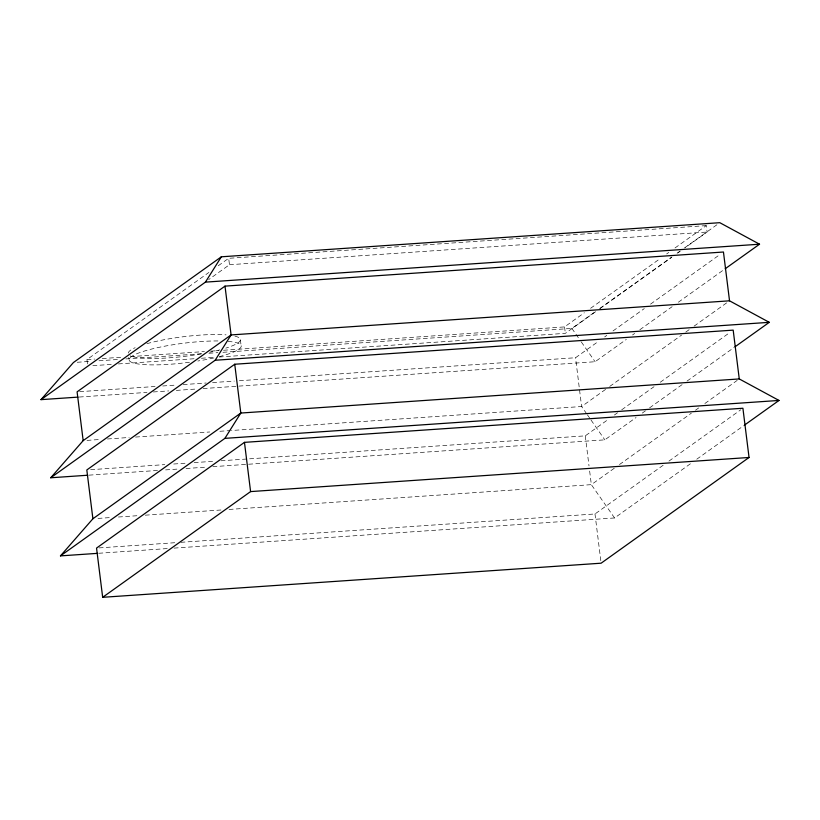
<?xml version="1.0" encoding="UTF-8"?>
<svg xmlns="http://www.w3.org/2000/svg" width="820" height="820" viewBox="0 0 820 820"><rect width="100%" height="100%" fill="white"/><g stroke="black" fill="none" stroke-linecap="round" stroke-linejoin="round"><path stroke-width="0.61" stroke-dasharray="4.1 3.07" d="M87.474 363.885L86.94 359.601L208.874 272.455M218.263 265.752L228.677 258.3L229.477 264.727L208.639 279.62M223.583 350.253L564.56 326.913L584.352 312.758M590.605 308.289L660.438 258.392M666.691 253.923L668.771 252.427M675.024 247.958L706.286 225.613L707.086 232.039L685.202 247.681M222.968 352.292L571.878 328.41L595.843 311.292M600.004 308.31L671.887 256.937M677.095 253.216L680.221 250.981M684.382 248.009L717.715 224.188M219.278 357.018L565.359 333.34L595.576 311.733M599.748 308.761L671.652 257.367M677.904 252.898L679.995 251.402M239.399 380.736L575.537 357.735L598.457 341.356M604.699 336.887L606.79 335.401M613.032 330.931L644.284 308.597M650.537 304.128L720.329 254.251M203.145 388.557L595.105 361.733L626.326 339.418M632.568 334.949L634.649 333.463M639.856 329.742L672.123 306.69M678.365 302.221L724.152 269.503M605.57 389.408L581.616 406.525L231.424 430.5M609.742 386.425L681.615 335.062M685.776 332.079L689.948 329.107M694.12 326.124L727.453 302.303M221.01 460.779L585.265 435.851L608.184 419.471M614.436 415.002L617.552 412.767M621.724 409.795L654.011 386.712M660.264 382.243L730.056 332.366M212.872 466.672L604.832 439.848L636.053 417.534M642.306 413.075L645.422 410.84M649.583 407.868L682.886 384.067M687.047 381.085L733.89 347.618M614.262 468.271L591.343 484.651L227.089 509.579M619.469 464.55L691.342 413.178M695.514 410.195L698.64 407.96M704.882 403.501L737.18 380.418M180.902 542.307L594.992 513.966L664.784 464.089M668.956 461.106L740.829 409.744M174.086 548.108L614.569 517.963L690.543 463.669M696.785 459.2L743.617 425.734M229.959 258.218L706.286 225.613M229.477 264.727L707.086 232.039M86.94 359.601L94.607 359.078M102.274 358.555L121.421 357.243M130.359 356.628L204.436 351.565M210.822 351.124L218.479 350.601M77.264 362.266L91.327 361.302M98.994 360.779L119.443 359.375M125.839 358.934L201.238 353.779M208.905 353.256L217.853 352.641M92.855 365.669L113.283 364.275M118.398 363.926L196.298 358.596M201.402 358.248L214.174 357.366M79.642 391.673L155.052 386.507M162.719 385.984L176.772 385.021M183.167 384.59L206.168 383.012M212.564 382.571L234.284 381.085M79.304 397.034L146.964 392.401M153.35 391.96L168.674 390.914M176.331 390.392L196.759 388.987M87.002 440.381L101.055 439.417M107.451 438.977L129.17 437.49M135.566 437.06L209.695 431.986M219.914 431.279L230.143 430.582M90.651 469.696L164.779 464.622M173.727 464.017L187.78 463.054M194.176 462.613L214.625 461.219M89.031 475.149L157.973 470.434M165.64 469.901L179.683 468.948M186.068 468.507L206.496 467.113M98.01 518.414L112.063 517.451M118.459 517.01L138.908 515.606M145.294 515.175L221.984 509.927M99.097 547.903L175.787 542.655M98.759 553.264L167.71 548.549M571.878 328.41L580.591 340.905M581.318 341.95L595.105 361.733M586.689 413.813L581.616 406.525L575.537 357.735M587.417 414.858L590.318 419.02M591.046 420.065L604.832 439.848M614.569 517.963L591.343 484.651L589.631 470.885M585.265 435.851L589.006 465.883M594.992 513.966L600.814 560.665M564.56 326.913L565.359 333.34M240.393 339.952L241.193 346.368M128.832 357.335L129.099 359.478M234.94 336.138A56.477 9.809 -7.1 0 1 225.818 348.141M219.739 349.894A56.477 9.809 -7.1 0 1 209.664 352.262M201.474 353.84A56.477 9.809 -7.1 0 1 130.247 355.624M128.299 353.051A56.477 9.809 -7.1 0 1 135.126 347.711M146.872 343.683A56.477 9.809 -7.1 0 1 226.033 334.857M228.042 341.376A56.477 9.809 -7.1 0 1 219.463 356.597M213.887 357.93A56.477 9.809 -7.1 0 1 197.825 361.015M189.44 362.255A56.477 9.809 -7.1 0 1 131.272 356.7A56.477 9.809 -7.1 0 1 218.468 340.956"/><path stroke-width="1.23" d="M78.023 397.116L41 399.647L205.43 282.131L221.349 256.803L719.806 222.691L759.535 244.206L725.198 268.755M87.76 475.231L50.727 477.773L215.168 360.246L231.086 334.929L225.008 286.129L723.455 252.017L729.533 300.817L769.273 322.332L734.925 346.87M97.488 553.356L60.465 555.888L224.895 438.362L240.813 413.044L234.735 364.244L733.182 330.132L739.261 378.932L779 400.447L744.652 424.985M41 399.647L73.431 362.522L221.349 256.803M50.727 477.773L83.168 440.637L231.086 334.929L729.533 300.817M60.465 555.888L92.896 518.763L240.813 413.044L739.261 378.932M225.008 286.129L77.09 391.847L83.168 440.637M234.735 364.244L86.817 469.962L92.896 518.763M244.462 442.359L96.545 548.078L102.674 597.308L601.121 563.197L749.049 457.478L742.91 408.247L244.462 442.359L250.592 491.59L102.674 597.308M205.43 282.131L759.535 244.206M215.168 360.246L769.273 322.332M224.895 438.362L779 400.447M250.592 491.59L749.049 457.478"/></g></svg>
